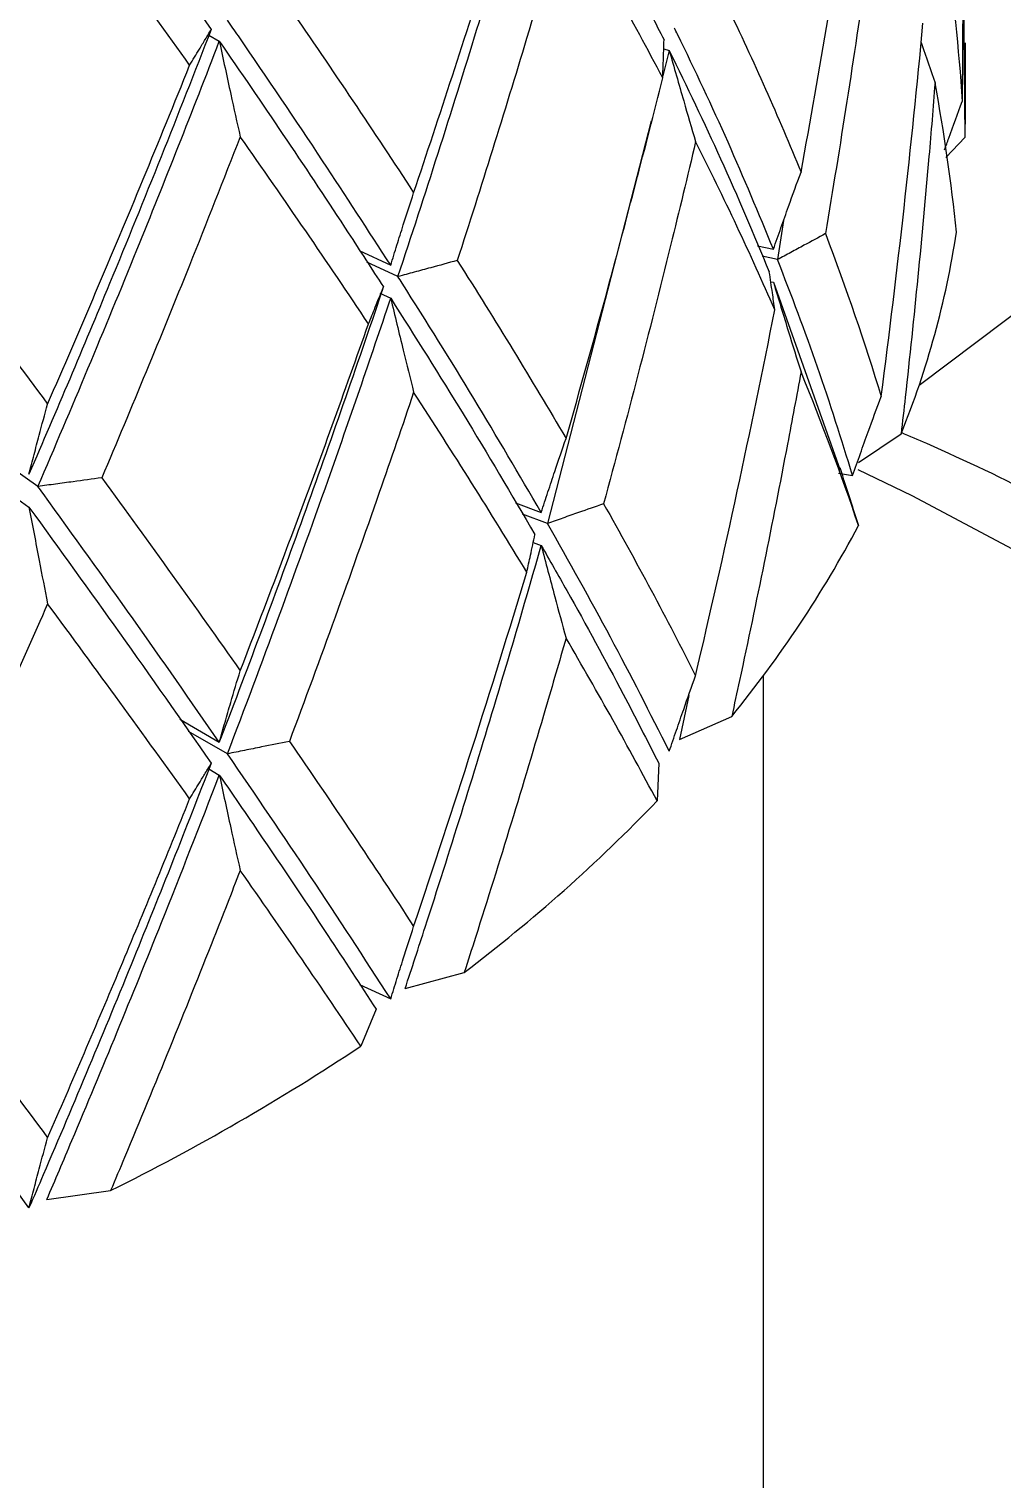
# Model space of a CAD drawing. Extents: x 0 to 8.27, y -9.61 to 0.
# Drawn here: x 2.2238 to 2.272, y -6.448 to -6.3762 of the extents above; entities that cross this region are included whole.
import ezdxf

# ---------------------------------------------------------------- set-up
doc = ezdxf.new("R2010")
doc.units = 0
doc.header["$LTSCALE"] = 0.5
doc.header["$MEASUREMENT"] = 0
for name, color, linetype in [('Dimension', 10, 'CONTINUOUS'), ('End Cap', 92, 'CONTINUOUS'), ('Mounting', 4, 'CONTINUOUS')]:
    doc.layers.add(name, color=color, linetype=linetype)

msp = doc.modelspace()

# ---------------------------------------------------------------- linework, layer by layer
at = {"layer": 'Dimension', "transparency": 16777216}
msp.add_open_spline([(0.3163298756698794, -6.309225411673758), (1.642155090394425, -6.574390454618758), (1.774737611867039, -7.237303061981144), (2.039902654812039, -8.563128276705804), (2.172485176284653, -9.226040884068304), (3.498310391009426, -9.491205927013077)], degree=3, knots=[0, 0, 0, 0, 1, 1, 2, 2, 2, 2], dxfattribs=at)
at = {"layer": 'End Cap', "transparency": 16777216}
msp.add_line((2.46548968306999, -6.244947543385983), (2.267875033493482, -6.393874366716766), dxfattribs=at)
at = {"layer": 'Mounting', "linetype": 'Continuous', "lineweight": 25, "transparency": 16777216}
for p, q in [((2.270092379655324, -6.367053212654064), (2.270001026733752, -6.379827014936033)), ((2.270146432955215, -6.381600003310261), (2.270061353831096, -6.371391527599933)), ((2.232734483982512, -6.376557673807717), (2.233255086333173, -6.376858211135747)), ((2.255513795670794, -6.377314871262449), (2.255192744029472, -6.378560855327343)), ((2.255241168887295, -6.377234682731675), (2.25551388036385, -6.37731489883037)), ((2.270168909267539, -6.380245384369054), (2.270168909267539, -6.376926890126917)), ((2.254615995782586, -6.380799184094819), (2.24948870677801, -6.400697915550602)), ((2.269191907509338, -6.382611413080433), (2.270146433178724, -6.381600006912201)), ((2.261169200342209, -6.385718648820664), (2.260869945740723, -6.387651443986663)), ((2.24016694942631, -6.387200875854141), (2.241732437252011, -6.387932707463385)), ((2.259874188212706, -6.386967035629475), (2.260666835434876, -6.387142686234931)), ((2.260869939749881, -6.387651487755413), (2.260108207932689, -6.387485061651084)), ((2.24209046757025, -6.388492847122045), (2.240555386614432, -6.387782119281376)), ((2.260534955188604, -6.388746541046082), (2.260666769277321, -6.38877575104538)), ((2.26066678830918, -6.388775593479231), (2.263965237940255, -6.398074149738015)), ((2.241192441935226, -6.389313307924219), (2.24173251203112, -6.389565778982607)), ((2.26487189764768, -6.397692946535805), (2.266982134546168, -6.396270753347828)), ((2.224282594497907, -6.398870476116592), (2.222040752000993, -6.397287599236272)), ((2.263882658892697, -6.398221766013641), (2.264581813966487, -6.398329913960644)), ((2.223294670701961, -6.399506000382637), (2.223840112890429, -6.399894841146413)), ((2.247909881489903, -6.399682188541753), (2.249179215423936, -6.400158055496597)), ((2.249488713698355, -6.400697959375741), (2.248249342829894, -6.400238105024179)), ((2.264602161296551, -6.399956577092773), (2.264877073920815, -6.400806037149771)), ((2.248784680913531, -6.40164322594773), (2.249179155992096, -6.401791112686844)), ((2.260168909267549, -6.480679904231003), (2.260168909267549, -6.408230444507119)), ((2.256473784120061, -6.409202139562346), (2.256026946212131, -6.411378945191011)), ((2.231302618556782, -6.410383059544635), (2.233255107933672, -6.411510207679491)), ((2.256026945656885, -6.411378948217923), (2.25860327544089, -6.41024111426065)), ((2.233657473607281, -6.412093304176771), (2.231738774041986, -6.410996054331683)), ((2.254991064604127, -6.412552591945079), (2.254910821027778, -6.414424631614331)), ((2.232734509661412, -6.41284275217253), (2.233255057825062, -6.413143258223378)), ((2.24244622751641, -6.423704263764414), (2.245376052211412, -6.42290051784186)), ((2.240184567925297, -6.423494453845016), (2.241732438015077, -6.424218049634298)), ((2.241010292068694, -6.424727929077442), (2.240257581986924, -6.426549428964101)), ((2.224723285776435, -6.434130217742442), (2.22787855798444, -6.433695687408196))]:
    msp.add_line(p, q, dxfattribs=at)
at = {"layer": 'Mounting', "linetype": 'Continuous', "lineweight": 25, "transparency": 16777216, "flags": 128}
for points in [[(2.270146432955215, -6.381600005866225), (2.270168809322485, -6.380335719355109), (2.270168909267539, -6.380245384369054)], [(2.273110193711062, -6.55917720275351), (2.283644951852892, -6.553095616328498), (2.293297853180292, -6.546544386222244), (2.302006294923984, -6.539565999676022), (2.30971379949753, -6.532205714204444), (2.316370380776078, -6.524511264082996), (2.321932868275979, -6.516532550773483), (2.326365187131131, -6.508321319293366), (2.32963859205276, -6.499930822629715), (2.331731853754235, -6.491415476373042), (2.332631396629694, -6.482830505811414), (2.332331386798813, -6.474231587773367), (2.330833769940426, -6.465674489541918), (2.32814825867419, -6.457214707182736), (2.324292269571714, -6.448907105630774), (2.319290810201636, -6.440805562869961), (2.313176316946937, -6.432962620513983), (2.305988444643361, -6.4254291430534), (2.297773809400695, -6.418253987980613), (2.288585686280356, -6.411483688929472), (2.278483663787227, -6.405162153887424), (2.26753325741285, -6.399330380434769), (2.264866296434747, -6.398045503681139)]]:
    msp.add_lwpolyline(points, dxfattribs=at)
at = {"layer": 'Mounting', "linetype": 'Continuous', "lineweight": 25, "transparency": 16777216}
for centre, radius, start, end in [((2.226245276287926, -6.379727564125453), 0.04396781446184132, 337.8979893391299, 351.4177430584475), ((2.214017352614718, -6.373790568728957), 0.05758946742103159, 320.7328058698769, 332.023827896168), ((2.195755346129971, -6.357479843599997), 0.08211016415394543, 307.1798313594843, 316.0908478506081), ((2.176471750483614, -6.330351996292613), 0.1154234738232583, 296.4473774752695, 303.547246774946)]:
    msp.add_arc(centre, radius, start, end, dxfattribs=at)
for points, knots in [([(2.223840065322037, -6.363608988594358), (2.224014728063338, -6.36384923587763), (2.225611107371805, -6.366045043575802), (2.228682270149619, -6.370308097990112), (2.23142647406641, -6.374235545368713), (2.232850767808912, -6.376273964850377)], [0, 0, 0, 0, 0.05579333311730914, 0.5099388791400427, 0.9999999999999999, 0.9999999999999999, 0.9999999999999999, 0.9999999999999999]), ([(2.262032508276405, -6.383325917543623), (2.262498185622206, -6.380787821208848), (2.262944816298813, -6.378244088129115), (2.263967623877733, -6.37214244086703), (2.264524912454107, -6.368583433417704), (2.265043623248602, -6.365018102803099)], [0.004330217516259038, 0.004330217516259038, 0.004330217516259038, 0.004330217516259038, 0.004527813258580929, 0.004527813258580929, 0.004803374041171416, 0.004803374041171416, 0.004803374041171416, 0.004803374041171416]), ([(2.242090390803213, -6.38849281079171), (2.243439146895724, -6.384436331027125), (2.244743126693237, -6.380358567486489), (2.247095654138747, -6.372691253415603), (2.248155443503919, -6.369106731434719), (2.249179189311889, -6.365506062814454)], [0.002445703003991355, 0.002445703003991355, 0.002445703003991355, 0.002445703003991355, 0.002778333157437116, 0.002778333157437116, 0.003067885072835914, 0.003067885072835914, 0.003067885072835914, 0.003067885072835914]), ([(2.249179190143849, -6.365506062407682), (2.249222380816008, -6.365581243262902), (2.250926559712269, -6.368547662183225), (2.252997806575621, -6.372322054717863), (2.254834655262329, -6.375961230454202), (2.255253703718125, -6.376791451791171)], [0, 0, 0, 0, 0.01967590629690563, 0.7763543069276878, 1, 1, 1, 1]), ([(2.242869285759724, -6.384344792812094), (2.243517687154707, -6.382425403055997), (2.244155975271241, -6.380501320488627), (2.246052830429988, -6.374675716823269), (2.247280022095737, -6.370758645919288), (2.248463779322009, -6.36682328665426)], [0.003680059077938308, 0.003680059077938308, 0.003680059077938308, 0.003680059077938308, 0.003836740417369892, 0.003836740417369892, 0.004153311257810306, 0.004153311257810306, 0.004153311257810306, 0.004153311257810306]), ([(2.265994822547754, -6.368015515592894), (2.26576479569232, -6.369768021374391), (2.265525423559183, -6.371519101693927), (2.264654723622897, -6.377645166595919), (2.263974420500034, -6.382012697888619), (2.26323659808142, -6.386370878477457)], [0.001830253417566429, 0.001830253417566429, 0.001830253417566429, 0.001830253417566429, 0.001965753762317457, 0.001965753762317457, 0.002304685121717341, 0.002304685121717341, 0.002304685121717341, 0.002304685121717341]), ([(2.224760645923851, -6.368384783489539), (2.223640111102185, -6.370947880658427), (2.222503415335467, -6.373499885402332), (2.220015628895652, -6.378985397562694), (2.218660446630309, -6.381912421573581), (2.217286727901836, -6.384821423251417)], [0.003133451221439315, 0.003133451221439315, 0.003133451221439315, 0.003133451221439315, 0.003352568823996517, 0.003352568823996517, 0.00360659914046512, 0.00360659914046512, 0.00360659914046512, 0.00360659914046512]), ([(2.250406046905681, -6.370085505833451), (2.249769280205527, -6.372305121812353), (2.249118698699448, -6.374518689092831), (2.247349234298298, -6.380399851542158), (2.246206286893511, -6.384056807625818), (2.245026741059718, -6.387697046828059)], [0.002482049257556243, 0.002482049257556243, 0.002482049257556243, 0.002482049257556243, 0.002660083514881917, 0.002660083514881917, 0.002956367414762791, 0.002956367414762791, 0.002956367414762791, 0.002956367414762791]), ([(2.241732437252011, -6.387932707463385), (2.240621275079974, -6.386216184050902), (2.238206526097855, -6.382485879628796), (2.235450127991697, -6.378413140073), (2.23383765579112, -6.376070039016433), (2.233657455233896, -6.375808187608293)], [0, 0, 0, 0, 0.4308902538471852, 0.9363995897631547, 1, 1, 1, 1]), ([(2.265994820750365, -6.39442901237566), (2.266401703651326, -6.391328997396833), (2.266779441671332, -6.388223889226985), (2.267468642464536, -6.382069615187099), (2.267781407628007, -6.379020472394124), (2.268065735158387, -6.375966751372282)], [0.004980369164138065, 0.004980369164138065, 0.004980369164138065, 0.004980369164138065, 0.00522000064316956, 0.00522000064316956, 0.005454558158351824, 0.005454558158351824, 0.005454558158351824, 0.005454558158351824]), ([(2.232850778462051, -6.376273893341356), (2.231221236776236, -6.380489058567314), (2.22954619467211, -6.384676547973974), (2.226523611736383, -6.391993123184299), (2.22519372102326, -6.395135763225305), (2.223840053372641, -6.398261762194856)], [0.003643827384632413, 0.003643827384632413, 0.003643827384632413, 0.003643827384632413, 0.003996629918378722, 0.003996629918378722, 0.004264701058186598, 0.004264701058186598, 0.004264701058186598, 0.004264701058186598]), ([(2.231786809177464, -6.378042948866486), (2.231948155883828, -6.377779172552543), (2.232108425090445, -6.377515175864907), (2.232267613573384, -6.377250963048702), (2.232365622982087, -6.377088292098271), (2.232463223002213, -6.376925538777975), (2.232560412893207, -6.376762704093828), (2.232657603605475, -6.376599868033502), (2.23275438438688, -6.376436950263717), (2.232850754501868, -6.376273951792534)], [0, 0, 0, 0, 3.692454475428064e-05, 3.692454475428064e-05, 3.692454475428064e-05, 5.965826561034011e-05, 5.965826561034011e-05, 5.965826561034011e-05, 8.239217861094851e-05, 8.239217861094851e-05, 8.239217861094851e-05, 8.239217861094851e-05]), ([(2.25518865924775, -6.378663659225303), (2.255200914507412, -6.378384010386974), (2.25521202688148, -6.378104344014666), (2.255221995620303, -6.37782466478847), (2.255228133288909, -6.377652468647732), (2.255233837451186, -6.377480267157459), (2.255239107941378, -6.377308061411547), (2.255244378476362, -6.377135854209875), (2.255249215341081, -6.376963642383764), (2.255253618362275, -6.376791426980951)], [0, 0, 0, 0, 3.692454477223516e-05, 3.692454477223516e-05, 3.692454477223516e-05, 5.965863624950577e-05, 5.965863624950577e-05, 5.965863624950577e-05, 8.239291991557107e-05, 8.239291991557107e-05, 8.239291991557107e-05, 8.239291991557107e-05]), ([(2.260666835434876, -6.387142686235045), (2.259937169381118, -6.385383824912758), (2.258479520482723, -6.381870159647399), (2.256750492504324, -6.378200882941535), (2.255821094180163, -6.376305557799007), (2.255771578979619, -6.376204581283439)], [0, 0, 0, 0, 0.4868932926836286, 0.9726634094198858, 1, 1, 1, 1]), ([(2.224282531905573, -6.398870431330572), (2.225951463673226, -6.394997050934244), (2.227584128729831, -6.391097469446429), (2.230566735205883, -6.38375386667223), (2.231925951703005, -6.380316118799776), (2.233255085917762, -6.376858212077245)], [0.002445703003991356, 0.002445703003991356, 0.002445703003991356, 0.002445703003991356, 0.002778333157437116, 0.002778333157437116, 0.003067885072835914, 0.003067885072835914, 0.003067885072835914, 0.003067885072835914]), ([(2.233255085917762, -6.376858212077188), (2.233348535940848, -6.37729283368207), (2.233442529008215, -6.377727591577916), (2.233537067199876, -6.378162482914711), (2.233631605392674, -6.378597374257645), (2.233726688969199, -6.379032400233761), (2.233822319982636, -6.379467557939044), (2.233976612582154, -6.38016964830944), (2.234132331137488, -6.380872085713683), (2.234289484115578, -6.381574857659636)], [0, 0, 0, 0, 3.692449221875072e-05, 3.692449221875072e-05, 3.692449221875072e-05, 7.384898531712128e-05, 7.384898531712128e-05, 7.384898531712128e-05, 0.000133423684125174, 0.000133423684125174, 0.000133423684125174, 0.000133423684125174]), ([(2.233255086773369, -6.376858211772849), (2.233311181771768, -6.376939416824136), (2.235524528027071, -6.380143533085509), (2.238271393121494, -6.384210266410939), (2.240796423919818, -6.388114100857813), (2.241372470419691, -6.389004699962918)], [0, 0, 0, 0, 0.01967590629690539, 0.7763543069276869, 0.9999999999999999, 0.9999999999999999, 0.9999999999999999, 0.9999999999999999]), ([(2.255513795670794, -6.377314871261994), (2.255631553535039, -6.377730181912277), (2.255749995689911, -6.378145516629608), (2.255869124739519, -6.378560872133328), (2.255988253790946, -6.378976227643072), (2.256108070063163, -6.379391605077721), (2.256228576127313, -6.379807001108922), (2.256422986773231, -6.380477153363692), (2.256619193886962, -6.381147357956699), (2.25681720807458, -6.381817600648894)], [0, 0, 0, 0, 3.692449222043045e-05, 3.692449222043045e-05, 3.692449222043045e-05, 7.384898531625242e-05, 7.384898531625242e-05, 7.384898531625242e-05, 0.0001334188559339995, 0.0001334188559339995, 0.0001334188559339995, 0.0001334188559339995]), ([(2.25551387972834, -6.377314897546505), (2.256381911042553, -6.379104189293109), (2.258170342250395, -6.382790721274425), (2.259682729011473, -6.386405853154081), (2.260461065135559, -6.388266347974358)], [0, 0, 0, 0, 0.485359073440496, 1, 1, 1, 1]), ([(2.267962426570392, -6.376885782230708), (2.267977665361258, -6.376930582609923), (2.267992914122686, -6.376975381509389), (2.268008172858771, -6.377020178923196), (2.268223688954521, -6.377652902604488), (2.268441195775239, -6.378285332401667), (2.26866070504613, -6.378917452047283)], [6.963106175701024e-05, 6.963106175701024e-05, 6.963106175701024e-05, 6.963106175701024e-05, 7.38489852171912e-05, 7.38489852171912e-05, 7.38489852171912e-05, 0.000133423605747334, 0.000133423605747334, 0.000133423605747334, 0.000133423605747334]), ([(2.224760654104983, -6.394798683348988), (2.22556136364048, -6.392967218954361), (2.226353878124172, -6.391129950883503), (2.228722233275874, -6.385563140489459), (2.230272590188605, -6.381814598410749), (2.231786814472997, -6.378042940208495)], [0.003680059077938317, 0.003680059077938317, 0.003680059077938317, 0.003680059077938317, 0.003836740417369901, 0.003836740417369901, 0.004153311257810306, 0.004153311257810306, 0.004153311257810306, 0.004153311257810306]), ([(2.250406050932924, -6.396498588243723), (2.251113777899917, -6.394031688665557), (2.251804551391814, -6.39155696801992), (2.25341649685285, -6.385615185409044), (2.254320265929181, -6.382144828193184), (2.255188659185222, -6.378663660648719)], [0.00433021751625904, 0.00433021751625904, 0.00433021751625904, 0.00433021751625904, 0.004527813258580933, 0.004527813258580933, 0.004803374041171419, 0.004803374041171419, 0.004803374041171419, 0.004803374041171419]), ([(2.268660705045676, -6.378917452051489), (2.268565111046172, -6.380130239248494), (2.268464986170983, -6.381342839921096), (2.268017764388304, -6.386523970095816), (2.26762637654403, -6.390491963378274), (2.267119695114815, -6.395061043851676), (2.267051470766063, -6.395665998477959), (2.266982134955668, -6.39627074977556)], [0.001208963695116876, 0.001208963695116876, 0.001208963695116876, 0.001208963695116876, 0.001302007850262443, 0.001302007850262443, 0.001606582040497845, 0.001606582040497845, 0.001653080551641078, 0.001653080551641078, 0.001653080551641078, 0.001653080551641078]), ([(2.269135675500564, -6.382220403421222), (2.269204085014934, -6.382028438064701), (2.269488754692901, -6.381229620577578), (2.269779868937547, -6.380432532557613), (2.270001024961601, -6.379826994282659)], [0, 0, 0, 0, 0.2403119105058767, 1, 1, 1, 1]), ([(2.234289484115806, -6.381574857658613), (2.233462766221436, -6.383705676148445), (2.232624502006246, -6.385828907143768), (2.230361209661822, -6.39146538053091), (2.228916220766877, -6.394965312587139), (2.227441312442096, -6.398444491765297)], [0.002482049257556239, 0.002482049257556239, 0.002482049257556239, 0.002482049257556239, 0.0026600835148819, 0.0026600835148819, 0.002956367414762777, 0.002956367414762777, 0.002956367414762777, 0.002956367414762777]), ([(2.25681720807458, -6.381817600649235), (2.256413721310508, -6.383531667748905), (2.256001611813844, -6.385243219170768), (2.254528740906807, -6.391227087013014), (2.253422948298947, -6.395486246262287), (2.252264858476082, -6.399729391648741)], [0.001830253417566432, 0.001830253417566432, 0.001830253417566432, 0.001830253417566432, 0.00196575376231746, 0.00196575376231746, 0.002304685121717341, 0.002304685121717341, 0.002304685121717341, 0.002304685121717341]), ([(2.260666819989382, -6.387142682726328), (2.260790202925563, -6.386789350960036), (2.260914302498094, -6.38643635512323), (2.261039121649645, -6.386083699965518), (2.261163940803016, -6.385731044802576), (2.26128947987192, -6.385378729350002), (2.261415741703985, -6.385026758361725), (2.261619444251863, -6.384458911483073), (2.261825029265509, -6.383891957868506), (2.262032508275951, -6.383325917544646)], [0, 0, 0, 0, 3.692449218116693e-05, 3.692449218116693e-05, 3.692449218116693e-05, 7.384898528042517e-05, 7.384898528042517e-05, 7.384898528042517e-05, 0.0001334206713658637, 0.0001334206713658637, 0.0001334206713658637, 0.0001334206713658637]), ([(2.241732438617163, -6.387932707935072), (2.241835147913179, -6.387600049152972), (2.241938453860456, -6.387267846446086), (2.242042358773887, -6.386936104953968), (2.242146263688909, -6.386604363457188), (2.242250767854983, -6.386273082266591), (2.242355873553805, -6.385942266544241), (2.242525441174365, -6.385408559662316), (2.242696575446161, -6.384876061155062), (2.242869285759951, -6.384344792811127)], [0, 0, 0, 0, 3.692449219004878e-05, 3.692449219004878e-05, 3.692449219004878e-05, 7.384898526708659e-05, 7.384898526708659e-05, 7.384898526708659e-05, 0.0001334196130982787, 0.0001334196130982787, 0.0001334196130982787, 0.0001334196130982787]), ([(2.263236598080965, -6.386370878479617), (2.262884804442109, -6.386563256831543), (2.262532223573288, -6.386755156736506), (2.262178860967396, -6.386946574727965), (2.261961308817462, -6.387064423631152), (2.261743459756161, -6.387182090196568), (2.261525315072248, -6.387299573616808), (2.261307168544334, -6.387417058030216), (2.261088725928147, -6.387534359543558), (2.260869988518351, -6.387651477350339)], [0, 0, 0, 0, 3.692454477337426e-05, 3.692454477337426e-05, 3.692454477337426e-05, 5.965756764222384e-05, 5.965756764222384e-05, 5.965756764222384e-05, 8.239078267930459e-05, 8.239078267930459e-05, 8.239078267930459e-05, 8.239078267930459e-05]), ([(2.245026743285479, -6.387697046216083), (2.244589189098832, -6.387817253296127), (2.244151142411937, -6.387936864681699), (2.243712610301117, -6.388055878101561), (2.24344260940731, -6.388129153761263), (2.243172423753293, -6.388202202948825), (2.242902054996392, -6.388275025137425), (2.242631683954158, -6.388347847941525), (2.242361129233785, -6.388420443890929), (2.242090392491235, -6.3884928124072)], [0, 0, 0, 0, 3.692454477207999e-05, 3.692454477207999e-05, 3.692454477207999e-05, 5.965866755317079e-05, 5.965866755317079e-05, 5.965866755317079e-05, 8.239298252384948e-05, 8.239298252384948e-05, 8.239298252384948e-05, 8.239298252384948e-05]), ([(2.260735535017346, -6.390132191971013), (2.260697086870749, -6.389853334453043), (2.260657498935615, -6.389574528696691), (2.260616771294025, -6.389295779371359), (2.260591696807268, -6.389124163829926), (2.260566190257776, -6.388952569202608), (2.260540251673746, -6.388780996578355), (2.260514312870527, -6.388609422503798), (2.26048794197024, -6.388437870070099), (2.260461139008584, -6.388266340365639)], [0, 0, 0, 0, 3.692454477337353e-05, 3.692454477337353e-05, 3.692454477337353e-05, 5.965756764222657e-05, 5.965756764222657e-05, 5.965756764222657e-05, 8.239078267930887e-05, 8.239078267930887e-05, 8.239078267930887e-05, 8.239078267930887e-05]), ([(2.2645818146718, -6.398329914069784), (2.264030368690072, -6.396548667742302), (2.262936679617923, -6.393015901691221), (2.261555006263706, -6.3894295584007), (2.260869982659841, -6.387651475471209)], [0, 0, 0, 0, 0.5042072703463313, 1, 1, 1, 1]), ([(2.241372396436844, -6.389004664760016), (2.241342623211921, -6.389093012466326), (2.241312828678218, -6.389181350358506), (2.240028516503315, -6.392986068656334), (2.238736428605961, -6.396684840471373), (2.236078430939614, -6.404049660658067), (2.234713742951016, -6.407712203598628), (2.233295915834987, -6.411403983345728), (2.233275509576259, -6.411457094496761), (2.23325509620301, -6.411510200923651)], [0.004293965242678268, 0.004293965242678268, 0.004293965242678268, 0.004293965242678268, 0.004301204108614124, 0.004301204108614124, 0.004605778298849525, 0.004605778298849525, 0.004910352489084927, 0.004910352489084927, 0.004914798550845843, 0.004914798550845843, 0.004914798550845843, 0.004914798550845843]), ([(2.240634566687021, -6.390828188206847), (2.240747270530136, -6.390556121309935), (2.24085886275472, -6.390283900086267), (2.24096934094743, -6.390011529023802), (2.241037361438629, -6.38984383245792), (2.241104959817193, -6.389676078627353), (2.241172135528103, -6.38950826858251), (2.241239311806765, -6.389340457119026), (2.241306065550788, -6.389172589080651), (2.24137239619742, -6.389004665470218)], [0, 0, 0, 0, 3.692454477223575e-05, 3.692454477223575e-05, 3.692454477223575e-05, 5.965863624950655e-05, 5.965863624950655e-05, 5.965863624950655e-05, 8.239291991557173e-05, 8.239291991557173e-05, 8.239291991557173e-05, 8.239291991557173e-05]), ([(2.249179215423936, -6.400158055496654), (2.248086226476488, -6.398288603883195), (2.24590276991168, -6.394554013147506), (2.243453021543445, -6.390631187584283), (2.242159316208443, -6.388600974774583), (2.242090391962137, -6.388492811900157)], [0, 0, 0, 0, 0.4868932926836267, 0.972663409419882, 1, 1, 1, 1]), ([(2.26066678830918, -6.388775593479174), (2.260790170178751, -6.389183608588432), (2.260914268699906, -6.3895916053824), (2.26103908658817, -6.389999580422788), (2.261163904477797, -6.390407555469089), (2.261289442076503, -6.390815509878841), (2.261415702066842, -6.391223440168339), (2.261619411678765, -6.391881600530148), (2.26182500295883, -6.392539701966932), (2.262032486990364, -6.393197729594867)], [0, 0, 0, 0, 3.692449217262235e-05, 3.692449217262235e-05, 3.692449217262235e-05, 7.384898521719601e-05, 7.384898521719601e-05, 7.384898521719601e-05, 0.0001334236057473376, 0.0001334236057473376, 0.0001334236057473376, 0.0001334236057473376]), ([(2.233657454078383, -6.412093258746715), (2.235370468434866, -6.407610940313468), (2.237030346601586, -6.403101581822732), (2.239691537857851, -6.395577163668683), (2.240724314249718, -6.392577328158147), (2.241732438160824, -6.389565741793824)], [0.001793937377354697, 0.001793937377354697, 0.001793937377354697, 0.001793937377354697, 0.002169184776966314, 0.002169184776966314, 0.002416362749800616, 0.002416362749800616, 0.002416362749800616, 0.002416362749800616]), ([(2.241732438161051, -6.389565741793483), (2.2418351479009, -6.389994429400069), (2.241938454487325, -6.390423218807307), (2.242042360190879, -6.390852107030348), (2.242146265896025, -6.391280995259415), (2.242250771002745, -6.391709983479807), (2.242355877754306, -6.392139068655062), (2.242525444916936, -6.392831305402915), (2.24269657897932, -6.393523798562676), (2.24286928919193, -6.394216535100092)], [0, 0, 0, 0, 3.692449222042991e-05, 3.692449222042991e-05, 3.692449222042991e-05, 7.384898531625501e-05, 7.384898531625501e-05, 7.384898531625501e-05, 0.0001334188559340029, 0.0001334188559340029, 0.0001334188559340029, 0.0001334188559340029]), ([(2.241732511150047, -6.389565777606769), (2.24294668466834, -6.391481407930193), (2.245448283143986, -6.39542823910778), (2.247705605467644, -6.399272099531906), (2.248867315919796, -6.401250307422167)], [0, 0, 0, 0, 0.4853590734404953, 1, 1, 1, 1]), ([(2.256817206416571, -6.408231097222362), (2.257530914155467, -6.405199074510385), (2.258217804120449, -6.402158563051778), (2.259522983648111, -6.396125298802751), (2.260142536222446, -6.39313272474606), (2.260735541116418, -6.390132236205424)], [0.004980369164138062, 0.004980369164138062, 0.004980369164138062, 0.004980369164138062, 0.005220000643169556, 0.005220000643169556, 0.005454558158351824, 0.005454558158351824, 0.005454558158351824, 0.005454558158351824]), ([(2.234289487511177, -6.407987940519199), (2.235208333034933, -6.405619733850806), (2.236113059225517, -6.403241820760279), (2.238243692817122, -6.397527120568604), (2.239454443347739, -6.394185062640865), (2.240634566113584, -6.390828189591609)], [0.004330217516259038, 0.004330217516259038, 0.004330217516259038, 0.004330217516259038, 0.004527813258580926, 0.004527813258580926, 0.004803374041171414, 0.004803374041171414, 0.004803374041171414, 0.004803374041171414]), ([(2.262032486989682, -6.393197729599073), (2.261813487023772, -6.394391428686497), (2.261590182232084, -6.395584405140077), (2.260617574096358, -6.400679386590006), (2.259826086435595, -6.404575608447537), (2.258861807851389, -6.409055437858051), (2.258733056246882, -6.409648440892788), (2.258603276207367, -6.410241110759777)], [0.001208963695116874, 0.001208963695116874, 0.001208963695116874, 0.001208963695116874, 0.001302007850262445, 0.001302007850262445, 0.001606582040497846, 0.001606582040497846, 0.001653080551641082, 0.001653080551641082, 0.001653080551641082, 0.001653080551641082]), ([(2.24286928919193, -6.39421653510032), (2.242309976826817, -6.395872183993724), (2.241743141129263, -6.397524337540396), (2.239732470777852, -6.403296840180921), (2.238249517127969, -6.407398926258217), (2.236721773982907, -6.411479107699272)], [0.001830253417566431, 0.001830253417566431, 0.001830253417566431, 0.001830253417566431, 0.001965753762317458, 0.001965753762317458, 0.002304685121717341, 0.002304685121717341, 0.002304685121717341, 0.002304685121717341]), ([(2.2645818146718, -6.398329903389474), (2.264709473311058, -6.397968976902909), (2.264837873917003, -6.397608342434062), (2.264967016933241, -6.397248003514498), (2.265096159950389, -6.396887664591638), (2.265226044407626, -6.39652761970239), (2.265356677845119, -6.396167875247549), (2.265567439464775, -6.395587470067419), (2.265780150139761, -6.395007842808347), (2.265994820750365, -6.39442901237566)], [0, 0, 0, 0, 3.69244921317292e-05, 3.69244921317292e-05, 3.69244921317292e-05, 7.384898488475933e-05, 7.384898488475933e-05, 7.384898488475933e-05, 0.0001334224259581439, 0.0001334224259581439, 0.0001334224259581439, 0.0001334224259581439]), ([(2.223840053440853, -6.39826176203723), (2.223923225788866, -6.3979403816952), (2.22400688129548, -6.397619522946222), (2.224091021835392, -6.397299191184167), (2.224175162376667, -6.396978859417565), (2.22425978818157, -6.396659053760452), (2.224344901098419, -6.396339779625571), (2.224482214249946, -6.395824692852209), (2.224620796050857, -6.395310986486486), (2.224760654105211, -6.394798683348078)], [0, 0, 0, 0, 3.692449219004528e-05, 3.692449219004528e-05, 3.692449219004528e-05, 7.384898526707964e-05, 7.384898526707964e-05, 7.384898526707964e-05, 0.0001334196130982788, 0.0001334196130982788, 0.0001334196130982788, 0.0001334196130982788]), ([(2.249179201548912, -6.400158050209022), (2.24929004110183, -6.399818929981954), (2.249401524436252, -6.399480228228519), (2.249513654195852, -6.399141950036771), (2.249625783957043, -6.398803671840021), (2.249738560445365, -6.398465816275341), (2.249851986219454, -6.398128388424475), (2.250034979914034, -6.397584004488742), (2.25021966469896, -6.397040730643873), (2.250406050932469, -6.396498588244633)], [0, 0, 0, 0, 3.692449218116698e-05, 3.692449218116698e-05, 3.692449218116698e-05, 7.384898528042217e-05, 7.384898528042217e-05, 7.384898528042217e-05, 0.0001334206713658705, 0.0001334206713658705, 0.0001334206713658705, 0.0001334206713658705]), ([(2.342625110590433, -6.488152633614384), (2.34263608365265, -6.487913400385871), (2.34278096032196, -6.484754818667845), (2.342052906420093, -6.478673912873084), (2.340370167321879, -6.469993660198604), (2.337521594280105, -6.46143711219235), (2.333665705978746, -6.453041410577832), (2.328774627810361, -6.444842696649509), (2.322875632025188, -6.436882451725971), (2.315990519707356, -6.429206640331579), (2.308157461863829, -6.421861424096441), (2.299416431004573, -6.414897912252506), (2.28984406297306, -6.408340391975564), (2.279417697913885, -6.402295445744691), (2.271760072021806, -6.39825390139054), (2.267416034102069, -6.396390546979767), (2.266998415439247, -6.396211411439928)], [0, 0, 0, 0, 0.006539258844069029, 0.08633743549433925, 0.1661214719273014, 0.2461730052862951, 0.3267515873367117, 0.4080149183377118, 0.4900038006415573, 0.5726562766653868, 0.6558432184330459, 0.7394102858022659, 0.8232118321618017, 0.9071299246372039, 0.9910718374439821, 1, 1, 1, 1]), ([(2.264606824512356, -6.399955065795545), (2.264562001001849, -6.399817047052345), (2.264346094724914, -6.399152237163996), (2.264134925630259, -6.398485258242879), (2.263967596577203, -6.397956748370056)], [0, 0, 0, 0, 0.2076063333481458, 1, 1, 1, 1]), ([(2.233255107933672, -6.411510207679605), (2.231846564954111, -6.409488974657044), (2.229032728252349, -6.405451171235988), (2.225969325252862, -6.401193833099107), (2.224367854038036, -6.398987954342026), (2.224282533066088, -6.398870432579763)], [0, 0, 0, 0, 0.4868932926836309, 0.9726634094198855, 1, 1, 1, 1]), ([(2.227441314839524, -6.398444491433899), (2.226970029490275, -6.398509554326488), (2.226498476919204, -6.398573975428341), (2.226026664874297, -6.398637753367431), (2.225736173777904, -6.398677020960683), (2.225445583516574, -6.398716044854488), (2.225154895902932, -6.398754824732571), (2.224864205831835, -6.398793604938525), (2.224573417792243, -6.398832141200721), (2.224282533596323, -6.398870433151153)], [0, 0, 0, 0, 3.692454477207995e-05, 3.692454477207995e-05, 3.692454477207995e-05, 5.965866755317118e-05, 5.965866755317118e-05, 5.965866755317118e-05, 8.239298252384997e-05, 8.239298252384997e-05, 8.239298252384997e-05, 8.239298252384997e-05]), ([(2.252264858475399, -6.399729391650901), (2.25185146651458, -6.39987534207301), (2.251437476902737, -6.400020730020167), (2.25102289625417, -6.400165552760136), (2.250767654443706, -6.40025471470846), (2.250512187900512, -6.400343662668085), (2.250256498174139, -6.400432396003787), (2.250000806286351, -6.40052113008948), (2.249744890671735, -6.400609649735308), (2.249488752884616, -6.400697954307411)], [0, 0, 0, 0, 3.692454477337413e-05, 3.692454477337413e-05, 3.692454477337413e-05, 5.965756764222462e-05, 5.965756764222462e-05, 5.965756764222462e-05, 8.239078267930632e-05, 8.239078267930632e-05, 8.239078267930632e-05, 8.239078267930632e-05]), ([(2.22384005307137, -6.399894795845505), (2.223923225778861, -6.400334761941046), (2.224006881802978, -6.400774895376337), (2.224091022982719, -6.401215193416071), (2.224175164163597, -6.401655491462058), (2.224259790730656, -6.402095955319275), (2.224344904499702, -6.402536582197506), (2.224482217280382, -6.403247439003728), (2.2246207989119, -6.403958724281999), (2.224760656884399, -6.404670426013915)], [0, 0, 0, 0, 3.692449222042691e-05, 3.692449222042691e-05, 3.692449222042691e-05, 7.384898531625516e-05, 7.384898531625516e-05, 7.384898531625516e-05, 0.0001334188559339994, 0.0001334188559339994, 0.0001334188559339994, 0.0001334188559339994]), ([(2.223840111802218, -6.39989483965109), (2.225347362315659, -6.401975593421291), (2.228452796201708, -6.40626263343767), (2.231356398270435, -6.41041963492858), (2.232850710729252, -6.412558998027627)], [0, 0, 0, 0, 0.4853590734404974, 1, 1, 1, 1]), ([(2.25551379615419, -6.411967179313244), (2.254567134920507, -6.410095034755948), (2.252689610955002, -6.406381989214303), (2.250549699113179, -6.402581972391424), (2.249488746379683, -6.400697951678119)], [0, 0, 0, 0, 0.5042072703463308, 1, 1, 1, 1]), ([(2.242446228331318, -6.423704260820152), (2.242780740141569, -6.422691323549536), (2.243112489947379, -6.421676990392022), (2.244652410492762, -6.416921651981959), (2.24582440269316, -6.41316693660098), (2.247714934224604, -6.406869646630064), (2.248456323626414, -6.404333281895212), (2.249179173089232, -6.401790957312862)], [0.001172730824359639, 0.001172730824359639, 0.001172730824359639, 0.001172730824359639, 0.00125546220626011, 0.00125546220626011, 0.001560036396495511, 0.001560036396495511, 0.001764626822426148, 0.001764626822426148, 0.001764626822426148, 0.001764626822426148]), ([(2.248463802674195, -6.403108321663233), (2.248526625695575, -6.40283094310012), (2.248588315255091, -6.402553478368297), (2.24864886974521, -6.402275932044624), (2.248686150881412, -6.402105057146393), (2.248723001885509, -6.401934150848085), (2.248759422390748, -6.401763214218469), (2.248795843203851, -6.401592276143894), (2.2488318335879, -6.401421307376033), (2.24886739318228, -6.401250308983656)], [0, 0, 0, 0, 3.692454477337414e-05, 3.692454477337414e-05, 3.692454477337414e-05, 5.9657567642225e-05, 5.9657567642225e-05, 5.9657567642225e-05, 8.239078267930714e-05, 8.239078267930714e-05, 8.239078267930714e-05, 8.239078267930714e-05]), ([(2.249179109546702, -6.401791031910754), (2.249603203280657, -6.40253421306118), (2.251014547960693, -6.40500745112012), (2.252973867484542, -6.408600092460567), (2.254413048982059, -6.411420060146718), (2.254991049520157, -6.412552608642038)], [0, 0, 0, 0, 0.2044850248196536, 0.6805072297325745, 1, 1, 1, 1]), ([(2.249179173089232, -6.401790957312748), (2.249290011683769, -6.402213183838505), (2.249401494074135, -6.402635474594597), (2.249513622698686, -6.403057826455601), (2.249625751324601, -6.403480178322518), (2.249738526492337, -6.403902592450883), (2.249851950611827, -6.404325065665596), (2.250034950652406, -6.405006689783924), (2.25021964106665, -6.405688471712089), (2.250406031810797, -6.406370397843141)], [0, 0, 0, 0, 3.692449217262611e-05, 3.692449217262611e-05, 3.692449217262611e-05, 7.384898521719301e-05, 7.384898521719301e-05, 7.384898521719301e-05, 0.0001334236057473374, 0.0001334236057473374, 0.0001334236057473374, 0.0001334236057473374]), ([(2.242869287745833, -6.420630031485182), (2.243858627869457, -6.41770134185537), (2.244824649392029, -6.414761121435269), (2.246688765045946, -6.408920155386731), (2.24758802761059, -6.406019736021101), (2.248463792708861, -6.403108365663108)], [0.004980369164138073, 0.004980369164138073, 0.004980369164138073, 0.004980369164138073, 0.005220000643169566, 0.005220000643169566, 0.005454558158351822, 0.005454558158351822, 0.005454558158351822, 0.005454558158351822]), ([(2.224760656884172, -6.404670426014142), (2.224069963552637, -6.406250230332482), (2.22337317509411, -6.407825712998935), (2.220912581240981, -6.413326919968988), (2.219117278739276, -6.417230096597045), (2.21728665197881, -6.421106507656184)], [0.001830253417566436, 0.001830253417566436, 0.001830253417566436, 0.001830253417566436, 0.001965753762317469, 0.001965753762317469, 0.002304685121717347, 0.002304685121717347, 0.002304685121717347, 0.002304685121717347]), ([(2.250406031809661, -6.406370397847233), (2.25007319722701, -6.407530614161821), (2.249736472009744, -6.408689610579806), (2.248280985163746, -6.413637266435551), (2.247123989495066, -6.417415263319747), (2.245744257357472, -6.421752868980768), (2.245560605559803, -6.422326916819308), (2.245376053301442, -6.422900514453652)], [0.001208963695116875, 0.001208963695116875, 0.001208963695116875, 0.001208963695116875, 0.001302007850262437, 0.001302007850262437, 0.001606582040497838, 0.001606582040497838, 0.001653080551641073, 0.001653080551641073, 0.001653080551641073, 0.001653080551641073]), ([(2.233255096235069, -6.411510200840205), (2.233348548184466, -6.411183476078456), (2.233442542924394, -6.410857241785941), (2.233537082683341, -6.410531503346526), (2.233631622443653, -6.410205764902223), (2.233726707477871, -6.409880521415168), (2.233822339943089, -6.409555778253086), (2.233976627082228, -6.409031858961264), (2.234132340026662, -6.408509238879212), (2.234289487510722, -6.407987940520108)], [0, 0, 0, 0, 3.692449218116326e-05, 3.692449218116326e-05, 3.692449218116326e-05, 7.38489852804201e-05, 7.38489852804201e-05, 7.38489852804201e-05, 0.0001334206713658638, 0.0001334206713658638, 0.0001334206713658638, 0.0001334206713658638]), ([(2.25551379615419, -6.411967168632934), (2.25563155331244, -6.411621132844054), (2.255749994889101, -6.411275475619156), (2.255869121292534, -6.410930200541877), (2.255988247697331, -6.410584925461414), (2.256108058034414, -6.410240030899551), (2.256228559259142, -6.40989552413668), (2.256422973750404, -6.409339703172456), (2.256619186124198, -6.408784887476251), (2.256817206416571, -6.408231097222306)], [0, 0, 0, 0, 3.692449213173081e-05, 3.692449213173081e-05, 3.692449213173081e-05, 7.384898488476096e-05, 7.384898488476096e-05, 7.384898488476096e-05, 0.0001334224259581372, 0.0001334224259581372, 0.0001334224259581372, 0.0001334224259581372]), ([(2.236721773982225, -6.411479107701318), (2.236264850912193, -6.41157225142512), (2.235807545889401, -6.411664773236218), (2.235349866362156, -6.411756671255482), (2.235068090183148, -6.411813249431354), (2.234786171271679, -6.411869591322379), (2.234504111370796, -6.411925696493192), (2.234222049085673, -6.411981802138364), (2.233939845212916, -6.412037671177806), (2.233657501498982, -6.412093303178374)], [0, 0, 0, 0, 3.692454477337416e-05, 3.692454477337416e-05, 3.692454477337416e-05, 5.965756764222457e-05, 5.965756764222457e-05, 5.965756764222457e-05, 8.239078267930664e-05, 8.239078267930664e-05, 8.239078267930664e-05, 8.239078267930664e-05]), ([(2.232850790483297, -6.412559002555206), (2.231601566476655, -6.415790312689062), (2.230326077852595, -6.41900406122442), (2.227563136967291, -6.425793901958393), (2.226068714283173, -6.429365552591541), (2.224310006400827, -6.433459675838769), (2.224075379861659, -6.434003656074871), (2.223840049037534, -6.434547103420805)], [0.004944084223654824, 0.004944084223654824, 0.004944084223654824, 0.004944084223654824, 0.005214926679320329, 0.005214926679320329, 0.005519500869555731, 0.005519500869555731, 0.005566222870637738, 0.005566222870637738, 0.005566222870637738, 0.005566222870637738]), ([(2.231786849821646, -6.414327978779163), (2.23194819834336, -6.414064201910371), (2.232108469267558, -6.413800204716033), (2.232267659367579, -6.413535991479641), (2.232365666762433, -6.413373325264892), (2.232463264754387, -6.413210576711087), (2.232560452598108, -6.413047746819181), (2.23265764126333, -6.412884915550983), (2.23275441997859, -6.412722002599132), (2.232850788004924, -6.412559008965779)], [0, 0, 0, 0, 3.69245447733743e-05, 3.69245447733743e-05, 3.69245447733743e-05, 5.965756764222472e-05, 5.965756764222472e-05, 5.965756764222472e-05, 8.23907826793062e-05, 8.23907826793062e-05, 8.23907826793062e-05, 8.23907826793062e-05]), ([(2.241732438582375, -6.42421804989953), (2.240431935735359, -6.422209557799867), (2.237852633683332, -6.418226092630327), (2.235048007769564, -6.414126064082886), (2.23365749463207, -6.412093299737755)], [0, 0, 0, 0, 0.5042072703463275, 1, 1, 1, 1]), ([(2.224723286815305, -6.434130214910731), (2.225138049040623, -6.433162740129539), (2.225550584996171, -6.432193566796052), (2.227471163767603, -6.427648195509157), (2.228949388748987, -6.424054283071989), (2.231362374613099, -6.418018110669543), (2.232316593582453, -6.415584627622927), (2.233255072239871, -6.413143104761382)], [0.001172730824359639, 0.001172730824359639, 0.001172730824359639, 0.001172730824359639, 0.00125546220626011, 0.00125546220626011, 0.001560036396495511, 0.001560036396495511, 0.001764626822426146, 0.001764626822426146, 0.001764626822426146, 0.001764626822426146]), ([(2.233254997525108, -6.413143170970436), (2.233807458020891, -6.413945604923235), (2.235645995399153, -6.416616030822404), (2.238250698872179, -6.420485596008568), (2.240219547250689, -6.423512347214448), (2.241010271300155, -6.424727943599002)], [0, 0, 0, 0, 0.2044850248196549, 0.6805072297325747, 1, 1, 1, 1]), ([(2.233255072239871, -6.413143104761268), (2.233348523381409, -6.413577726645137), (2.233442517325074, -6.414012484756647), (2.233537056127005, -6.41444737624294), (2.233631594930301, -6.414882267735372), (2.23372667885107, -6.415317293793571), (2.233822309921351, -6.415752451512155), (2.233976602410593, -6.416454540984084), (2.234132320101679, -6.417156977304664), (2.234289471388792, -6.417859747980167)], [0, 0, 0, 0, 3.692449217262239e-05, 3.692449217262239e-05, 3.692449217262239e-05, 7.384898521719101e-05, 7.384898521719101e-05, 7.384898521719101e-05, 0.0001334236057473406, 0.0001334236057473406, 0.0001334236057473406, 0.0001334236057473406]), ([(2.224760655713197, -6.431083922240184), (2.225982389311156, -6.428289390356433), (2.227185322615213, -6.425480772102212), (2.229526903596451, -6.419894988309913), (2.230666574061814, -6.417118281987875), (2.231786824227328, -6.414328020621376)], [0.00498036916413806, 0.00498036916413806, 0.00498036916413806, 0.00498036916413806, 0.005220000643169556, 0.005220000643169556, 0.005454558158351826, 0.005454558158351826, 0.005454558158351826, 0.005454558158351826]), ([(2.2342894713872, -6.417859747984146), (2.233857348656528, -6.41897355022035), (2.233421919521078, -6.420085695876871), (2.231547165724095, -6.424831288104421), (2.230075228310369, -6.428449773465665), (2.2283403435342, -6.432598398550901), (2.228109818008505, -6.433147316021511), (2.227878559350501, -6.433695684169031)], [0.001208963695116874, 0.001208963695116874, 0.001208963695116874, 0.001208963695116874, 0.001302007850262439, 0.001302007850262439, 0.00160658204049784, 0.00160658204049784, 0.001653080551641076, 0.001653080551641076, 0.001653080551641076, 0.001653080551641076]), ([(2.241732438582375, -6.42421803921922), (2.241835147706951, -6.423885380306608), (2.241938453788606, -6.423553177706019), (2.242042357184545, -6.423221435047246), (2.242146260580938, -6.422889692385517), (2.242250760511268, -6.422558407935178), (2.242355863041638, -6.422227589766628), (2.242525433558257, -6.421693853732442), (2.242696572208587, -6.421161327200416), (2.242869287745833, -6.420630031485182)], [0, 0, 0, 0, 3.692449213173423e-05, 3.692449213173423e-05, 3.692449213173423e-05, 7.384898488476448e-05, 7.384898488476448e-05, 7.384898488476448e-05, 0.0001334224259581403, 0.0001334224259581403, 0.0001334224259581403, 0.0001334224259581403]), ([(2.223840053412658, -6.434547103997879), (2.222242547167042, -6.432362774085156), (2.219074194905005, -6.428030567785861), (2.215727430529995, -6.42355730127354), (2.214068129085007, -6.421339488258916)], [0, 0, 0, 0, 0.5042072703463307, 1, 1, 1, 1]), ([(2.223840053412658, -6.434547093317626), (2.223923225621746, -6.434225712826155), (2.224006881237273, -6.433904854198254), (2.224091020548229, -6.433584521102937), (2.224175159859641, -6.433264188004493), (2.224259782234839, -6.432944378622658), (2.224344892585776, -6.432625101693581), (2.224482208082662, -6.432109986085941), (2.224620793429011, -6.43159625217617), (2.224760655713197, -6.43108392224007)], [0, 0, 0, 0, 3.692449213173435e-05, 3.692449213173435e-05, 3.692449213173435e-05, 7.384898488476652e-05, 7.384898488476652e-05, 7.384898488476652e-05, 0.0001334224259581407, 0.0001334224259581407, 0.0001334224259581407, 0.0001334224259581407])]:
    msp.add_open_spline(points, degree=3, knots=knots, dxfattribs=at)
for points in [[(2.231786867496311, -6.378042899051415), (2.229524022823824, -6.374874505143787), (2.227179670818458, -6.371656296116264), (2.224760617141072, -6.368384834503097)], [(2.255188704920528, -6.378663567958476), (2.253697146252051, -6.375838505200925), (2.252101407656227, -6.372980606867138), (2.250406121400573, -6.370085389899138)], [(2.269157501836361, -6.371987525516253), (2.26955667009517, -6.374607740525327), (2.269838117321314, -6.377219169188031), (2.270001026466815, -6.379827010534989)], [(2.236721898519335, -6.375193957148319), (2.238859330623853, -6.37828994091921), (2.240910472001559, -6.381338872120971), (2.242869368253395, -6.384344679510711)], [(2.258357194091076, -6.375073707074641), (2.259690718650035, -6.377852243040472), (2.260916995402766, -6.380601424663034), (2.262032464717521, -6.38332605019729)], [(2.269720767345206, -6.386288843590414), (2.269471200226434, -6.383838363401246), (2.269117543261217, -6.381382728413421), (2.268660700202616, -6.378917659417191)], [(2.240634628343713, -6.390828103452343), (2.238607640438858, -6.387789551532016), (2.236490575007537, -6.384706377389982), (2.23428957767598, -6.381574751920986)], [(2.26073548479846, -6.39013242357111), (2.259537682459467, -6.38738875782439), (2.258230328143526, -6.384618723430201), (2.256817216876215, -6.381817582538353)], [(2.217286789634016, -6.384821373013772), (2.219847983250219, -6.388202447702263), (2.222341717905437, -6.391527141000317), (2.224760754366542, -6.394798581136335)], [(2.263236605183664, -6.386371006732865), (2.264268884452321, -6.389078075369632), (2.265189179600583, -6.391762420211755), (2.265994818991402, -6.394429028612528)], [(2.245026781452651, -6.387696987438282), (2.246915917332643, -6.39067105956223), (2.248710721071774, -6.393603546402112), (2.25040598272173, -6.39649871411563)], [(2.264877073710494, -6.400806037214743), (2.264028013129945, -6.398288897368609), (2.263078993830021, -6.395754221998793), (2.262032440983347, -6.393197933879485)], [(2.248463707861873, -6.403108544463514), (2.246694760753343, -6.400184870056357), (2.244828152379085, -6.397222254258615), (2.242869301183845, -6.394216518251135)], [(2.22744136262483, -6.398444437871255), (2.229803545522572, -6.401676460392416), (2.232088434712495, -6.404856484165514), (2.234289397628544, -6.407988056798779)], [(2.252264845664257, -6.399729519557745), (2.253885120384865, -6.402597532925022), (2.255404042141635, -6.405429878188322), (2.256817201470056, -6.408231113052345)], [(2.231786714559547, -6.41432818761961), (2.229523934158095, -6.411159886599528), (2.227179651468958, -6.407941773371583), (2.224760671542725, -6.404670410781925)], [(2.254910820862477, -6.414424631656509), (2.253499374841539, -6.411770334705345), (2.251996469904242, -6.409086887892208), (2.250405946651171, -6.406370594169168)], [(2.236721741817036, -6.411479232879167), (2.23885919820961, -6.414575248022906), (2.240910362405629, -6.417624209620605), (2.242869279828, -6.420630046534704)], [(2.240257581874147, -6.42654942898934), (2.238345437376864, -6.423693471909012), (2.236354330959756, -6.420798024616879), (2.234289350798207, -6.417859931822242)], [(2.217286601864743, -6.421106627843749), (2.219847822828086, -6.424487737038014), (2.222341583744964, -6.427812463709863), (2.224760645170335, -6.43108393616955)]]:
    msp.add_open_spline(points, degree=3, dxfattribs=at)

doc.saveas('drawing.dxf')
